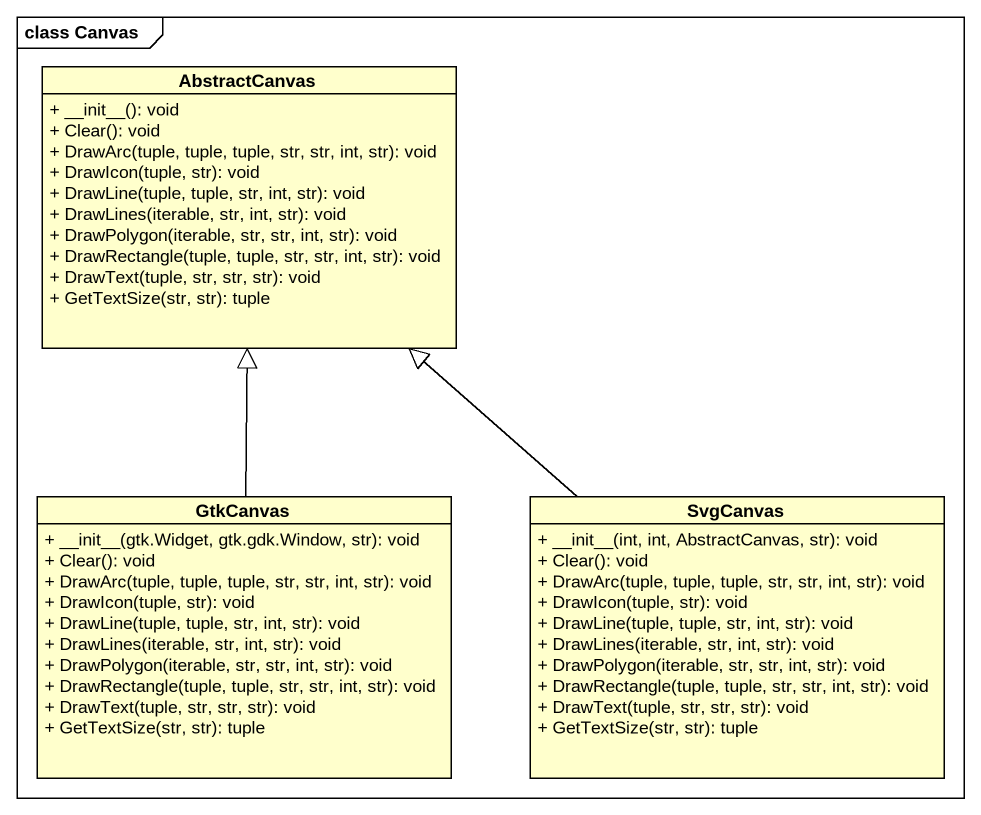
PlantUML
@startuml
mainframe class Canvas
hide circle
hide empty members
skinparam classAttributeIconSize 0
class AbstractCanvas {
  + ~__init~__(): void
  + Clear(): void
  + DrawArc(tuple, tuple, tuple, str, str, int, str): void
  + DrawIcon(tuple, str): void
  + DrawLine(tuple, tuple, str, int, str): void
  + DrawLines(iterable, str, int, str): void
  + DrawPolygon(iterable, str, str, int, str): void
  + DrawRectangle(tuple, tuple, str, str, int, str): void
  + DrawText(tuple, str, str, str): void
  + GetTextSize(str, str): tuple
}
class GtkCanvas {
  + ~__init~__(gtk.Widget, gtk.gdk.Window, str): void
  + Clear(): void
  + DrawArc(tuple, tuple, tuple, str, str, int, str): void
  + DrawIcon(tuple, str): void
  + DrawLine(tuple, tuple, str, int, str): void
  + DrawLines(iterable, str, int, str): void
  + DrawPolygon(iterable, str, str, int, str): void
  + DrawRectangle(tuple, tuple, str, str, int, str): void
  + DrawText(tuple, str, str, str): void
  + GetTextSize(str, str): tuple
}
class SvgCanvas {
  + ~__init~__(int, int, AbstractCanvas, str): void
  + Clear(): void
  + DrawArc(tuple, tuple, tuple, str, str, int, str): void
  + DrawIcon(tuple, str): void
  + DrawLine(tuple, tuple, str, int, str): void
  + DrawLines(iterable, str, int, str): void
  + DrawPolygon(iterable, str, str, int, str): void
  + DrawRectangle(tuple, tuple, str, str, int, str): void
  + DrawText(tuple, str, str, str): void
  + GetTextSize(str, str): tuple
}
GtkCanvas -up-|> AbstractCanvas
SvgCanvas -up-|> AbstractCanvas
@enduml
